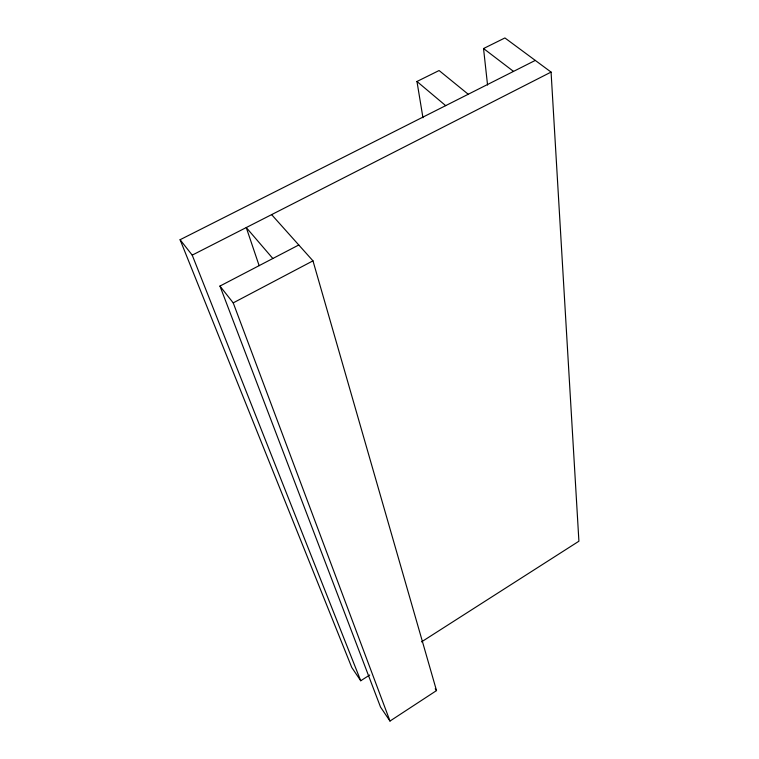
<?xml version="1.0" encoding="UTF-8"?>
<svg xmlns="http://www.w3.org/2000/svg" width="759" height="759" viewBox="0 0 759 759"><rect width="100%" height="100%" fill="white"/><g stroke="black" fill="none" stroke-linecap="round" stroke-linejoin="round"><path stroke-width="1.14" d="M298.78 244.986L219.949 286.067L380.525 707.075L389.993 721.05L436.52 690.595L312.974 260.849L271.618 214.626M535.285 60.407L180.092 239.721L351.778 667.503L360.734 680.757L369.699 675.026M421.501 641.886L578.908 541.214L551.072 72.086L504.915 37.95L483.54 48.529L487.553 85.046M219.949 286.067L233.222 302.869L312.974 260.849M180.092 239.721L192.217 255.128L551.072 72.086M422.953 117.74L416.966 81.479L439.091 70.53L468.237 94.258M483.54 48.529L513.511 71.393M416.966 81.479L445.685 105.643M272.842 258.506L246.258 227.558L259.151 265.678M435.22 688.783L436.52 690.595M192.217 255.128L360.734 680.757M233.222 302.869L389.993 721.05"/></g></svg>
